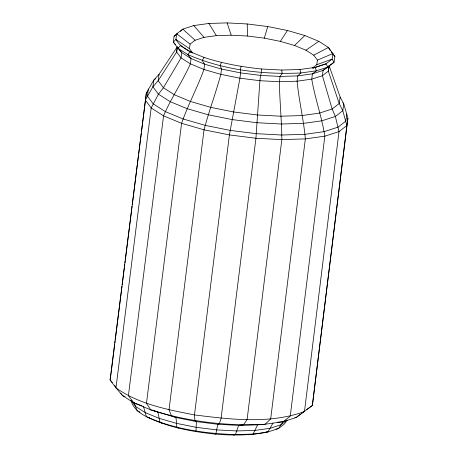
<?xml version="1.0" encoding="UTF-8"?>
<svg xmlns="http://www.w3.org/2000/svg" width="458" height="458" viewBox="0 0 458 458"><rect width="100%" height="100%" fill="white"/><g stroke="black" fill="none" stroke-linecap="round" stroke-linejoin="round"><path stroke-width="0.69" d="M192.738 53.048L189.446 48.651L190.104 44.1L176.714 33.84L174.097 36.268L173.273 42.022L177.95 48.267L181.729 52.59L191.032 58.55L204.6 64.166L221.506 69.055L240.593 72.891L260.562 75.41L280.056 76.434L297.74 75.902L312.413 73.841L323.079 70.406L327.779 67.143L334.059 62.282L334.89 56.529L328.403 47.455L318.82 41.323L304.845 35.535L287.435 30.497L267.77 26.547L247.206 23.959L227.128 22.9L208.911 23.45L193.797 25.568L182.811 29.112L176.714 33.84L175.906 39.428C181.757 49.636 193.854 53.082 204.016 57.416C222.708 63.525 242.116 67.017 261.655 68.998L261.518 72.45L260.562 75.41L259.904 80.711L255.936 138.253L221.105 418.274L219.416 423.633L217.79 424.291L196.419 421.6L175.998 417.496L150.665 409.824L133.999 402.925L122.561 395.603L115.977 387.852L110.092 379.991L146.36 92.9L153.888 80.001L159.086 74.236L177.046 47.163M306.82 409.458L312.367 405.479L346.872 125.503L342.79 110.722L339.206 103.531L328.34 71.116L329.125 65.689L340.139 97.05L343.769 103.932L347.908 118.296L312.367 405.479L296.212 417.484L283.113 421.715L265.09 424.24L257.568 424.818L238.647 425.39L217.79 424.291L215.953 433.571L215.3 434.132C192.973 431.739 170.456 427.778 149.938 418.286C141.797 414.748 133.312 409.469 130.954 400.326L135.499 406.395L137.114 410.757L140.028 412.137M177.315 46.699L176.651 52L158.153 80.717L152.909 86.797L145.323 100.107L151.186 107.939L163.552 115.851L181.58 123.317L204.039 129.814L229.401 134.91L255.936 138.253L281.836 139.616L305.337 138.906L324.831 136.175L339 131.606L346.872 125.503L347.908 118.296M111.134 372.755L114.7 344.416M114.878 343.002L115.147 340.872M115.324 339.458L121.565 289.862M121.748 288.448L122.011 286.319M122.189 284.905L124.33 267.901M124.507 266.482L124.776 264.358M124.954 262.938L125.223 260.814M125.4 259.4L131.646 209.804M131.824 208.384L132.093 206.26M132.27 204.841L138.511 155.251M138.688 153.831L141.276 133.284M141.453 131.87L145.381 100.697M145.558 99.277L146.36 92.9L147.482 92.029M148.426 89.029L147.407 96.128L153.178 103.834L165.355 111.626L183.103 118.971L205.213 125.372L230.185 130.387L256.308 133.679L281.802 135.024L304.936 134.326L324.132 131.635L338.078 127.135L345.83 121.13L346.855 114.031M111.036 373.413L110.092 379.991L112.296 382.607M159.086 74.236L158.153 80.717L163.42 87.747L174.532 94.858L190.728 101.562L210.903 107.401L233.683 111.975L257.522 114.981L280.783 116.206L301.896 115.565L319.409 113.115L332.136 109.004L339.206 103.531L340.139 97.05M177.338 47.254L176.651 52L181.065 57.891L190.373 63.851L203.942 69.467L220.848 74.356L239.935 78.192L259.904 80.711L279.397 81.736L297.082 81.203L311.755 79.142L322.421 75.702L328.34 71.116L329.004 65.815L323.079 70.406L322.421 75.702L332.136 109.004L335.37 116.464L339 131.606L304.467 411.599C269.333 424.188 230.689 419.471 194.473 414.919C167.365 409.601 138.888 404.259 115.977 387.852L151.186 107.939L158.434 94.171L163.42 87.747L181.065 57.891L181.729 52.59L179.719 49.916M312.362 68.122L316.781 64.698L317.44 60.141L313.736 55.195L305.921 50.197L294.528 45.485L280.342 41.375L264.318 38.157L247.555 36.045L231.193 35.186L216.342 35.632L204.028 37.356L195.074 40.247L190.104 44.1M241.085 66.404L240.347 69.782L240.593 72.891L239.935 78.192L229.401 134.91L194.473 414.919L194.879 420.541L196.419 421.6L195.984 431.058L196.528 431.768M264.318 38.157L267.77 26.547M221.426 62.454L220.115 65.717L221.506 69.055L220.848 74.356C215.798 93.026 208.968 111.128 204.039 129.814L169.019 409.801L171.435 415.83L175.998 417.496L176.897 427.222L178.586 428.167M272.957 423.186L267.804 432.009C250.52 435.518 232.813 435.558 215.3 434.132M204.016 57.416L202.196 60.53L204.6 64.166L203.942 69.467C197.318 87.793 188.009 104.951 181.58 123.317L146.48 403.28L150.665 409.824C187.499 421.555 226.498 426.421 265.09 424.24L270.684 418.933L305.337 138.906C303.665 119.527 298.942 100.594 297.082 81.203L297.74 75.902L300.923 72.971L316.478 70.79L327.779 67.143L326.044 63.839L332.147 59.116L332.949 53.529L317.44 60.141M282.884 421.841L278.464 428.568L267.804 432.009L250.245 434.596M280.342 41.375L287.435 30.497M294.528 45.485L304.845 35.535M180.378 31.402L182.811 29.112L195.074 40.247M174.097 36.268L177.761 33.428M155.48 78.77L153.888 80.001L152.909 86.797L158.434 94.171L170.09 101.624L187.07 108.655L208.23 114.781L232.126 119.578L257.121 122.733L281.521 124.015L303.66 123.345L322.026 120.775L335.37 116.464L342.79 110.722L343.769 103.932L342.916 102.792M300.133 414.45L296.212 417.484L294.855 417.656M301.255 413.585L303.494 411.851M330.126 65.03L334.059 62.282L332.147 59.116L316.781 64.698M305.921 50.197L318.82 41.323M313.736 55.195L328.403 47.455L330.212 50.283M313.163 68.105L326.044 63.839L313.026 68.059M264.037 432.667L267.38 431.585M233.62 435.1L235.446 434.602L253.131 434.064L257.568 424.818L260.986 424.343M275.951 429.06L278.464 428.568L284.389 423.982L287.195 420.015L281.092 424.743L270.111 428.287L254.997 430.405L236.78 430.955L216.703 429.896L196.133 427.303L176.473 423.352L159.063 418.314L145.089 412.532L135.499 406.395L134.257 402.485M261.655 68.998L281.733 70.051L299.95 69.502L315.064 67.383L316.478 70.79L312.413 73.841L311.755 79.142C314.978 98.464 321.865 116.864 324.831 136.175L290.252 416.19L283.113 421.715L277.491 422.23M142.049 405.777L133.999 402.925L128.389 395.792L163.552 115.851C171.212 97.875 182.461 81.77 190.373 63.851L191.032 58.55L187.814 54.576L177.95 48.267L180.452 45.497L191.994 52.865M125.12 396.611L122.561 395.603L120.895 393.376M152.629 410.076L157.913 412.263L159.991 422.328L162.693 423.564M191.186 52.367L190.041 51.634L187.814 54.576C223.155 70.114 262.611 74.728 300.923 72.971L299.95 69.502M148.776 417.541L149.938 418.286M189.446 48.651L175.906 39.428L173.273 42.022L175.517 44.621M193.797 25.568L204.028 37.356M114.494 385.224L115.376 386.271M331.489 51.989L334.89 56.529M177.715 47.237L178.918 48.84M208.911 23.45L216.342 35.632M227.128 22.9L231.193 35.186M143.394 406.252L146.423 416.717C174.275 429.312 205.132 433.52 235.446 434.602L238.647 425.39L243.358 424.898L247.097 419.642L281.836 139.616C281.71 120.299 279.643 101.063 279.397 81.736L280.056 76.434L282.18 73.538L281.733 70.051M247.206 23.959L247.555 36.045"/></g></svg>
